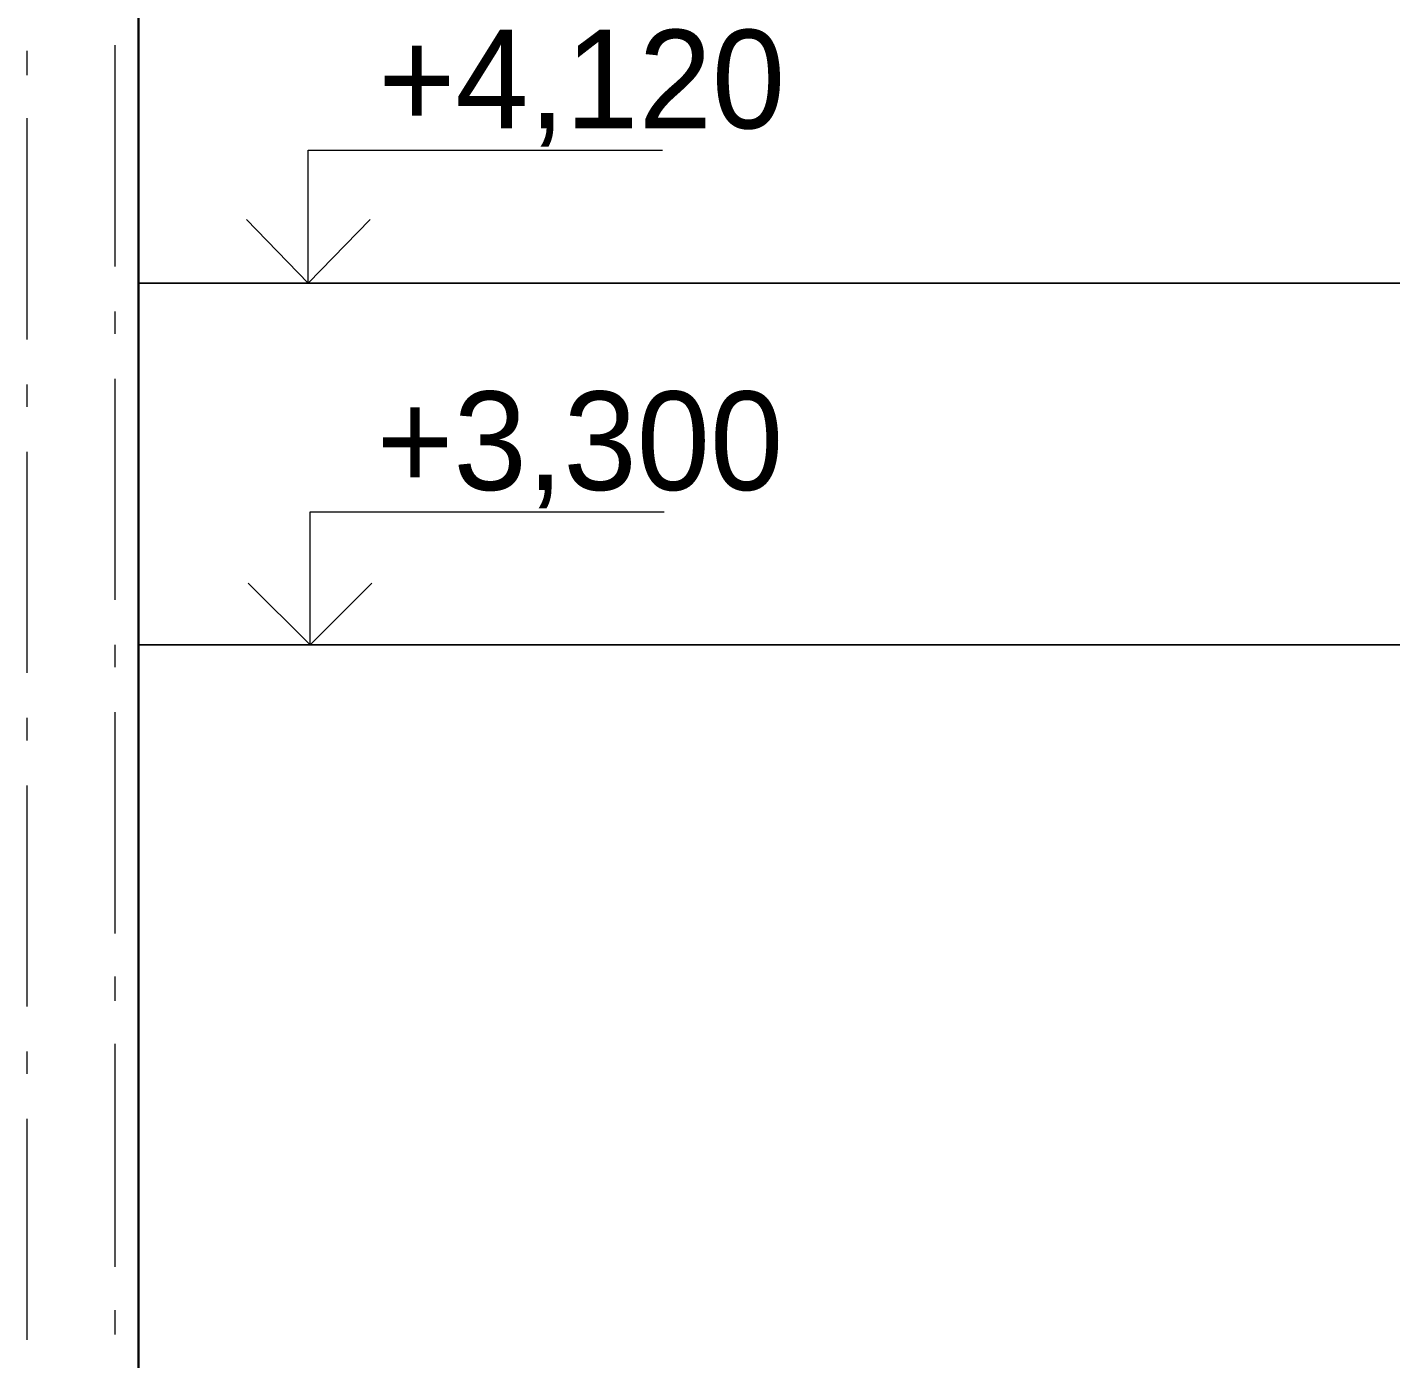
# Model space of a CAD drawing. Header units: millimetres. Extents: x -135211 to 49383, y -8033 to 228499.
# Drawn here: x -91444 to -88364, y 8533 to 11541 of the extents above; entities that cross this region are included whole.
import ezdxf

# ---------------------------------------------------------------- set-up
doc = ezdxf.new("R2010")
doc.units = ezdxf.units.MM
doc.layers.add('PDF _Геометрия', color=7, linetype='Continuous', true_color=0x1d1d1d)
doc.layers.add('PDF _Текст', color=7, linetype='Continuous')

msp = doc.modelspace()

# ---------------------------------------------------------------- linework, layer by layer
at = {"layer": 'PDF _Геометрия', "color": 7, "lineweight": 9}
for points in [[(-88095.8, 19123.9), (-88095.8, 7923.2), (-88095.8, 10145.6), (-91194.4, 10145.6), (-91194.4, 7444.9), (-89695.9, 7444.9), (-91194.4, 7444.9)], [(-91192.3, 19121.3), (-91192.3, 6840.3), (-91192.3, 7441.6)], [(-91245.2, 11000.6), (-91245.2, 11500.1)], [(-91444.2, 11432.4), (-91444.2, 11487.4)], [(-91444.2, 10835.5), (-91444.2, 11335.1)], [(-90932, 10962.5), (-91012.4, 10962.5), (-90809.2, 10962.5), (-90809.2, 11263.1), (-90009.2, 11263.1)], [(-90961.6, 10962.5), (-90661, 10962.5)], [(-91245.2, 10848.2), (-91245.2, 10899)], [(-91444.2, 10683.2), (-91444.2, 10734)], [(-91245.2, 10247.2), (-91245.2, 10746.7)], [(-91444.2, 10082.1), (-91444.2, 10581.6)], [(-91092.8, 10145.6), (-90970.1, 10145.6), (-90805, 10145.6), (-90805, 10446.1), (-90004.9, 10446.1)], [(-91245.2, 10094.8), (-91245.2, 10145.6)], [(-90957.4, 10145.6), (-90656.8, 10145.6)], [(-91245.2, 9493.7), (-91245.2, 9993.2)], [(-91444.2, 9929.7), (-91444.2, 9980.5)], [(-91444.2, 9328.6), (-91444.2, 9828.1)], [(-91245.2, 9341.3), (-91245.2, 9396.3)], [(-91245.2, 8740.2), (-91245.2, 9243.9)], [(-91444.2, 9176.2), (-91444.2, 9227)], [(-91444.2, 8575.1), (-91444.2, 9074.6)], [(-91245.2, 8587.8), (-91245.2, 8642.8)]]:
    msp.add_lwpolyline(points, dxfattribs=at)
for points in [[(-91194.4, 10962.5), (-88095.8, 10962.5), (-88095.8, 11644.1), (-91194.4, 11644.1)], [(-91194.4, 10145.6), (-88095.8, 10145.6), (-88095.8, 10962.5), (-91194.4, 10962.5)]]:
    msp.add_lwpolyline(points, close=True, dxfattribs=at)
at = {"layer": 'PDF _Геометрия', "color": 7, "lineweight": 18}
for points in [[(-90948.9, 11106.5), (-90809.2, 10962.5), (-90669.5, 11106.5)], [(-90944.7, 10285.2), (-90805, 10145.6), (-90665.3, 10285.2)]]:
    msp.add_lwpolyline(points, dxfattribs=at)

# ---------------------------------------------------------------- texts
at = {"layer": 'PDF _Текст', "char_height": 222.7, "attachment_point": 4, "style": ''}
for s, insert in [('+4,120', (-90650.9, 11403)), ('+3,300', (-90655.1, 10586))]:
    msp.add_mtext(s, dxfattribs=dict(at, insert=insert))

doc.saveas('drawing.dxf')
